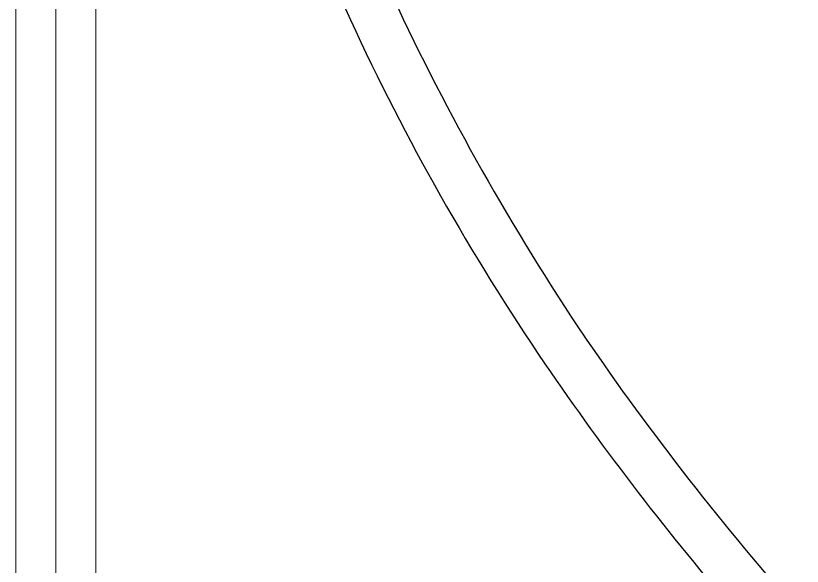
# Model space of a CAD drawing. Extents: x 19821 to 22981, y -91 to 2224.
# Drawn here: x 20677.8 to 20923.6, y 683.6 to 855.5 of the extents above; entities that cross this region are included whole.
import ezdxf

# ---------------------------------------------------------------- set-up
doc = ezdxf.new("R2010")
doc.units = 0
doc.header["$LTSCALE"] = 10
doc.header["$MEASUREMENT"] = 0
doc.layers.get('0').update_dxf_attribs({"linetype": 'CONTINUOUS'})
doc.layers.add('1', color=7, linetype='CONTINUOUS')

msp = doc.modelspace()

# ---------------------------------------------------------------- linework, layer by layer
at = {"color": 7, "ltscale": 0.5}
for centre, radius, start, end in [((21500.01, 1188.9), 776.77, 195.93825, 213.9455), ((21463.07, 1168.36), 749.66, 195.33822, 214.21721), ((21577.81, 1249.23), 875.03, 214.36852, 221.60993), ((21577.81, 1249.23), 890.03, 214.36852, 220.75597)]:
    msp.add_arc(centre, radius, start, end, dxfattribs=at)
at = {"layer": '1', "color": 7, "linetype": 'Continuous', "lineweight": 13}
msp.add_line((20690.34, 983.26), (20690.34, 531.52), dxfattribs=at)
at = {"layer": '1', "color": 7, "linetype": 'Continuous', "lineweight": 18}
for p, q in [((20677.84, 979.08), (20677.84, 531.52)), ((20702.84, 531.52), (20702.84, 979.08))]:
    msp.add_line(p, q, dxfattribs=at)

doc.saveas('drawing.dxf')
